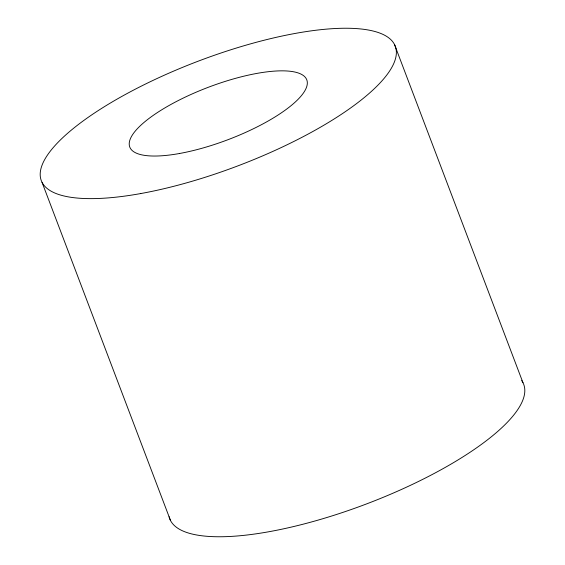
<?xml version="1.0" encoding="UTF-8"?>
<svg xmlns="http://www.w3.org/2000/svg" width="565" height="565" viewBox="0 0 565 565"><rect width="100%" height="100%" fill="white"/><g stroke="black" fill="none" stroke-linecap="round" stroke-linejoin="round"><path stroke-width="0.85" d="M394.511 44.536L522.957 382.66M42.043 182.34L170.489 520.464M521.693 380.577A189.317 55.984 -20.8 0 1 369.856 502.652A189.317 55.984 -20.8 0 1 169.105 516.714M140.742 193.555A189.317 55.984 -20.8 0 0 395.895 48.286A189.317 55.984 -20.8 0 0 118.198 98.472A189.317 55.984 -20.8 0 0 140.742 193.555M179.515 153.496A94.659 27.989 -20.8 0 0 307.085 80.859A94.659 27.989 -20.8 0 0 168.243 105.952A94.659 27.989 -20.8 0 0 179.515 153.496"/></g></svg>
